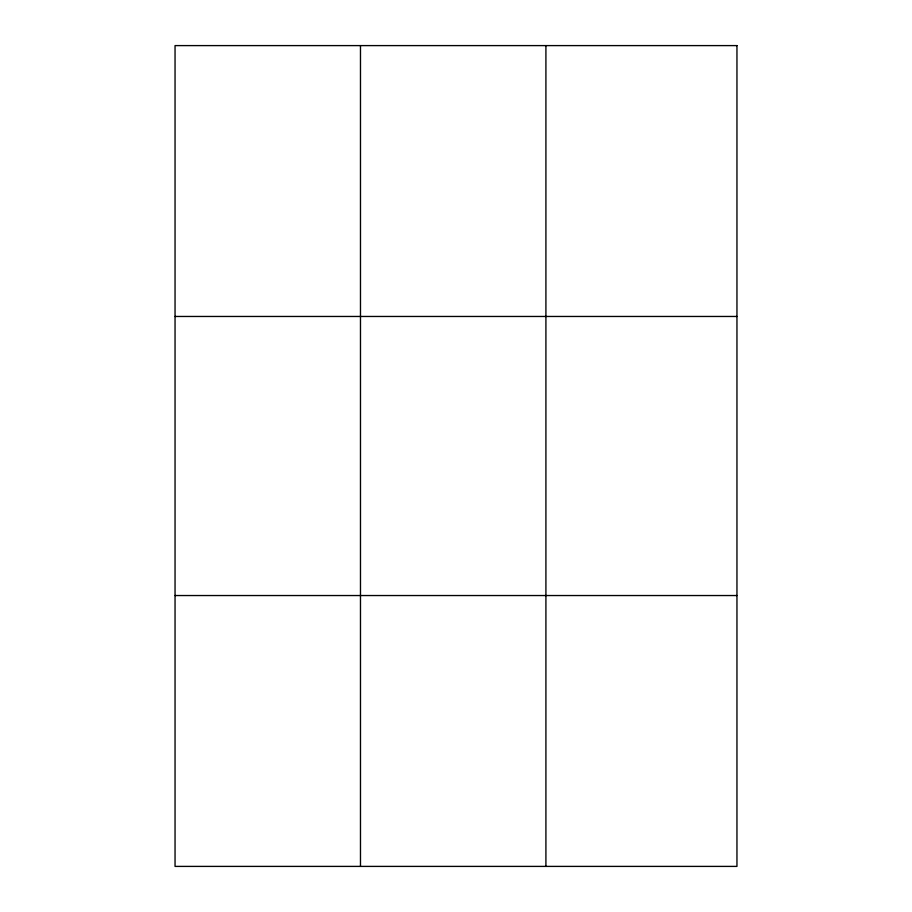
<?xml version="1.0" encoding="UTF-8"?>
<svg xmlns="http://www.w3.org/2000/svg" width="912" height="912" viewBox="0 0 912 912"><rect width="100%" height="100%" fill="white"/><g stroke="black" fill="none" stroke-linecap="round" stroke-linejoin="round"><path stroke-width="1.37" d="M360.479 866.4L360.479 45.6M545.912 866.4L545.912 45.6M175.047 316.464L736.953 316.464M175.047 595.536L736.953 595.536M736.953 45.6L736.953 866.4L175.047 866.4L175.047 45.6L736.953 45.6"/></g></svg>
